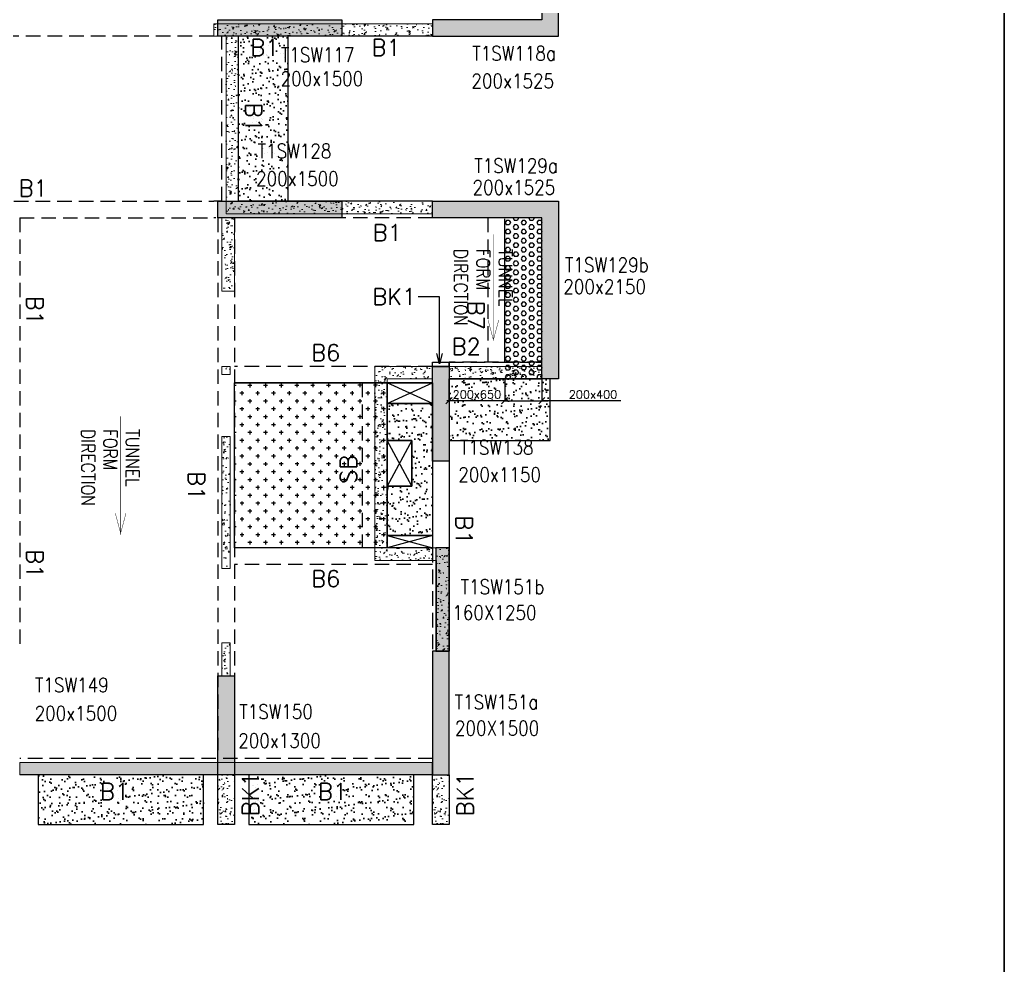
# Model space of a CAD drawing. Header units: millimetres. Extents: x 1078357 to 2594950, y -4969473 to -4636555.
# Drawn here: x 1553574 to 1565500, y -4672264 to -4660808 of the extents above; entities that cross this region are included whole.
import ezdxf

# ---------------------------------------------------------------- set-up
doc = ezdxf.new("R2010")
doc.units = ezdxf.units.MM
doc.header["$PDMODE"] = 35
for name, pattern in [('CONTINOUS', [0]), ('HIDDEN', [0.375, 0.25, -0.125]), ('New Retail block$0$CONTINOUS', [0])]:
    doc.linetypes.add(name, pattern=pattern)
doc.layers.get('0').update_dxf_attribs({"lineweight": 0})
doc.layers.get('Defpoints').update_dxf_attribs({"lineweight": 0})
for name, color, linetype, lineweight in [('A-_ANOTDIMA_D-', 6, 'Continuous', 13), ('Boundary', 40, 'Continuous', 30), ('COL. NO.', 30, 'Continuous', 25), ('COL. SIZE', 7, 'Continuous', 25), ('DIM', 9, 'Continuous', 25), ('HATCH', 8, 'Continuous', 30), ('S-NON STR RCC WALL', 8, 'Continuous', 0)]:
    doc.layers.add(name, color=color, linetype=linetype, lineweight=lineweight)
for name, color, linetype in [('B-200x325', 201, 'HIDDEN'), ('B-200x375', 41, 'HIDDEN'), ('B-200x400', 44, 'HIDDEN'), ('B-200x650', 241, 'HIDDEN'), ('B-300xSLAB THK.', 151, 'Continuous'), ('BK1-200x650', 241, 'HIDDEN'), ('DC BEAM NO.', 7, 'Continuous'), ('DROP SLAB', 8, 'Continuous'), ('S-COLUMN_SHEAR WALL', 1, 'Continuous'), ('S-PROJECTION', 54, 'New Retail block$0$CONTINOUS'), ('SLAB FOLD', 8, 'Continuous'), ('TEXT', 7, 'Continuous')]:
    doc.layers.add(name, color=color, linetype=linetype)
doc.styles.add('Roman', font='romans')
doc.styles.add('ROMANS', font='romans.shx', dxfattribs={"width": 0.85})
doc.dimstyles.new('HARESH', dxfattribs={"dimtxt": 150, "dimasz": 75, "dimexe": 0, "dimexo": 0, "dimgap": 25, "dimtad": 1, "dimdec": 0, "dimdsep": 46, "dimtxsty": 'Roman', "dimblk": 'OBLIQUE', "dimcen": 225, "dimdle": 25, "dimclrd": 2, "dimclre": 2, "dimclrt": 7, "dimadec": 8, "dimazin": 1, "dimtfac": 1, "dimtdec": 0, "dimtmove": 0, "dimatfit": 0, "dimfxl": 1, "dimlwd": -1, "dimlwe": -1, "dimarcsym": 0})

# ---------------------------------------------------------------- blocks, each defined once
blk = doc.blocks.new('_Oblique')
at = {"color": 0, "linetype": 'ByBlock', "lineweight": -2}
blk.add_line((-0.5, -0.5), (0.5, 0.5), dxfattribs=at)
blk = doc.blocks.new('*D1356')
at = {"layer": 'Defpoints', "color": 0, "ltscale": 700, "transparency": 16777216}
for p in [(1559449, -4665158, 0), (1559899, -4665158, 0), (1559899, -4665424)]:
    blk.add_point(p, dxfattribs=at)
at = {"layer": 'DIM', "color": 2, "ltscale": 700, "transparency": 16777216}
for p, q in [((1559449, -4665158), (1559449, -4665424)), ((1559899, -4665158), (1559899, -4665424)), ((1559449, -4665424), (1559374, -4665424)), ((1559449, -4665424), (1559899, -4665424)), ((1559449, -4665424), (1559899, -4665424)), ((1559899, -4665424), (1559974, -4665424)), ((1560855, -4665424), (1559899, -4665424))]:
    blk.add_line(p, q, dxfattribs=at)
at = {"layer": 'DIM', "color": 2, "ltscale": 700, "transparency": 16777216, "xscale": 75, "yscale": 75, "zscale": 75}
blk.add_blockref('_Oblique', (1559449, -4665424), dxfattribs=at)
at = {"layer": 'DIM', "color": 2, "ltscale": 700, "transparency": 16777216, "xscale": 75, "yscale": 75, "zscale": 75, "rotation": 180}
blk.add_blockref('_Oblique', (1559899, -4665424), dxfattribs=at)
at = {"layer": 'DIM', "color": 7, "ltscale": 700, "transparency": 16777216, "insert": (1560519, -4665349), "char_height": 150, "attachment_point": 5, "style": 'Roman'}
blk.add_mtext('{\\H0.666667x;200x400}', dxfattribs=at)
blk = doc.blocks.new('*D1357')
at = {"layer": 'Defpoints', "color": 0, "ltscale": 700, "transparency": 16777216}
for p in [(1558774, -4665158, 0), (1559449, -4665158), (1558774, -4665424)]:
    blk.add_point(p, dxfattribs=at)
at = {"layer": 'DIM', "color": 2, "ltscale": 700, "transparency": 16777216}
for p, q in [((1558774, -4665158), (1558774, -4665424)), ((1559449, -4665158), (1559449, -4665424)), ((1559474, -4665424), (1558749, -4665424))]:
    blk.add_line(p, q, dxfattribs=at)
at = {"layer": 'DIM', "color": 2, "ltscale": 700, "transparency": 16777216, "xscale": 75, "yscale": 75, "zscale": 75, "rotation": 180}
blk.add_blockref('_Oblique', (1558774, -4665424), dxfattribs=at)
at = {"layer": 'DIM', "color": 2, "ltscale": 700, "transparency": 16777216, "xscale": 75, "yscale": 75, "zscale": 75}
blk.add_blockref('_Oblique', (1559449, -4665424), dxfattribs=at)
at = {"layer": 'DIM', "color": 7, "ltscale": 700, "transparency": 16777216, "insert": (1559112, -4665349), "char_height": 150, "attachment_point": 5, "style": 'Roman'}
blk.add_mtext('{\\H0.666667x;200x650}', dxfattribs=at)
blk = doc.blocks.new('G$CD63B60BD')
at = {"layer": 'COL. NO.', "linetype": 'Continuous', "style": 'ROMANS', "width": 0.85}
for s, p in [('T1SW118a', (89556, 8656, -320)), ('T1SW117', (87238, 8637, -320)), ('T1SW128', (86958, 7473, -320)), ('T1SW129a', (89580, 7294, -320)), ('T1SW129b', (90680, 6092, -320)), ('T1SW138', (89406, 3882, -320)), ('T1SW151b', (89416, 2192, 0)), ('T1SW149', (84261, 1002, -320)), ('T1SW151a', (89344, 796, 0)), ('T1SW150', (86734, 680, -320))]:
    blk.add_text(s, height=175, dxfattribs=at).set_placement(p)
at = {"layer": 'COL. SIZE', "linetype": 'Continuous', "style": 'ROMANS', "width": 0.85}
for s, p in [('200x1500', (87235, 8349, -320)), ('200x1525', (89546, 8321, -320)), ('200x1500', (86938, 7137, -320)), ('200x1525', (89560, 7030, -320)), ('200x2150', (90660, 5828, -320)), ('200x1150', (89388, 3550, -320)), ('160X1250', (89315, 1879, 0)), ('200x1500', (84256, 658, -320)), ('200X1500', (89347, 479, 0)), ('200x1300', (86722, 327, -320))]:
    blk.add_text(s, height=175, dxfattribs=at).set_placement(p)

msp = doc.modelspace()

# ---------------------------------------------------------------- hatches: boundary and pattern name
at = {"layer": 'DROP SLAB'}
h = msp.add_hatch(dxfattribs=at)
h.set_pattern_fill('CROSS', color=8, scale=15, angle=0.03079)
h.set_pattern_definition([(180.03079016, (-2892142.08, 14067667.74), (-95.1987999, -95.3011726), [47.625, -142.875]), (270.03079016, (-2892165.9, 14067691.54), (95.3011726, -95.1987999), [47.625, -142.875])])
h.paths.add_polyline_path([(1558024.4, -4667207.7), (1556174.3, -4667207.6), (1556174.3, -4665207.8), (1558024.4, -4665207.9)])
at = {"layer": 'HATCH'}
h = msp.add_hatch(dxfattribs=at)
h.set_pattern_fill('AR-SAND', color=8, scale=3, angle=179.97015)
h.set_pattern_definition([(37.4701541, (-2530408.65, 14020281.57), (-4.72361136, 146.8264517), [0, -115.824, 0, -129.54, 0, -123.825]), (7.4701541, (-2530408.65, 14020281.57), (134.9689868, 214.9772528), [0, -62.484, 0, -104.394, 0, -40.005]), (327.4701541, (-2530502.38, 14020281.62), (237.2979035, 0.3075449), [0, -38.1, 0, -137.16, 0, -179.07]), (317.4701541, (-2530502.38, 14020281.62), (229.1017424, 66.759465), [0, -19.05, 0, -89.916, 0, -102.87])])
h.paths.add_polyline_path([(1556824.6, -4661007.9), (1556224.6, -4661007.9), (1556224.6, -4663007.9), (1556824.6, -4663007.9)])
h = msp.add_hatch(dxfattribs=at)
h.set_pattern_fill('AR-SAND', color=8, scale=3, angle=179.97015)
h.set_pattern_definition([(37.4701541, (-2533583.58, 14017531.56), (-4.72361136, 146.8264517), [0, -115.824, 0, -129.54, 0, -123.825]), (7.4701541, (-2533583.58, 14017531.56), (134.9689868, 214.9772528), [0, -62.484, 0, -104.394, 0, -40.005]), (327.4701541, (-2533677.3, 14017531.61), (237.2979035, 0.3075449), [0, -38.1, 0, -137.16, 0, -179.07]), (317.4701541, (-2533677.3, 14017531.61), (229.1017424, 66.759465), [0, -19.05, 0, -89.916, 0, -102.87])])
h.paths.add_polyline_path([(1559999.4, -4665157.8), (1558774.7, -4665157.8), (1558774.7, -4665907.8), (1559999.4, -4665907.8)])
h = msp.add_hatch(dxfattribs=at)
h.set_pattern_fill('AR-SAND', color=8, scale=3, angle=359.97015)
h.set_pattern_definition([(37.47015413, (-3463808.76, 18701550.77), (-4.72361136, 146.8264517), [0, -115.824, 0, -129.54, 0, -123.825]), (7.4701541, (-3463808.76, 18701550.77), (134.9689868, 214.9772528), [0, -62.484, 0, -104.394, 0, -40.005]), (327.4701541, (-3463902.48, 18701550.82), (237.2979035, 0.3075449), [0, -38.1, 0, -137.16, 0, -179.07]), (317.4701541, (-3463902.48, 18701550.82), (229.1017424, 66.759465), [0, -19.05, 0, -89.916, 0, -102.87])])
h.paths.add_polyline_path([(1558574.4, -4667057.9), (1558024.4, -4667057.9), (1558024.4, -4666457.8), (1558324.4, -4666457.8), (1558324.4, -4665907.9), (1558024.4, -4665907.9), (1558024.4, -4665457.9), (1558574.4, -4665457.9)])
h = msp.add_hatch(dxfattribs=at)
h.set_pattern_fill('AR-SAND', color=8, scale=3, angle=179.97015)
h.set_pattern_definition([(37.47015413, (-3629483.38, 18701550.75), (-4.72361136, 146.8264517), [0, -115.824, 0, -129.54, 0, -123.825]), (7.4701541, (-3629483.38, 18701550.75), (134.9689868, 214.9772528), [0, -62.484, 0, -104.394, 0, -40.005]), (327.4701541, (-3629577.11, 18701550.8), (237.2979035, 0.3075449), [0, -38.1, 0, -137.16, 0, -179.07]), (317.4701541, (-3629577.1, 18701550.8), (229.1017424, 66.759465), [0, -19.05, 0, -89.916, 0, -102.87])])
h.paths.add_polyline_path([(1555799.6, -4669957.9), (1553799.6, -4669957.9), (1553799.6, -4670557.9), (1555799.6, -4670557.9)])
h = msp.add_hatch(dxfattribs=at)
h.set_pattern_fill('AR-SAND', color=8, scale=3, angle=179.97015)
h.set_pattern_definition([(37.47015413, (-3632033.38, 18701550.75), (-4.72361136, 146.8264517), [0, -115.824, 0, -129.54, 0, -123.825]), (7.4701541, (-3632033.38, 18701550.75), (134.9689868, 214.9772528), [0, -62.484, 0, -104.394, 0, -40.005]), (327.4701541, (-3632127.11, 18701550.8), (237.2979035, 0.3075449), [0, -38.1, 0, -137.16, 0, -179.07]), (317.4701541, (-3632127.1, 18701550.8), (229.1017424, 66.759465), [0, -19.05, 0, -89.916, 0, -102.87])])
h.paths.add_polyline_path([(1558349.6, -4669957.9), (1556349.6, -4669957.9), (1556349.6, -4670557.9), (1558349.6, -4670557.9)])
at = {"layer": 'S-COLUMN_SHEAR WALL', "lineweight": 25, "extrusion": (-1.00316e-06, 2.11765e-11, 1)}
h = msp.add_hatch(color=1, dxfattribs=at)
h.dxf.hatch_style = 1
h.paths.add_polyline_path([(1559899.4, -4660807.9), (1558574.4, -4660807.9), (1558574.4, -4661007.9), (1560099.4, -4661007.9), (1560099.4, -4658857.9), (1559899.4, -4658857.9)])
at = {"layer": 'S-COLUMN_SHEAR WALL', "lineweight": 25}
h = msp.add_hatch(color=1, dxfattribs=at)
h.dxf.hatch_style = 1
h.paths.add_polyline_path([(1555974.4, -4660807.9), (1557474.4, -4660807.9), (1557474.4, -4661007.9), (1555974.4, -4661007.9)])
h = msp.add_hatch(color=1, dxfattribs=at)
h.dxf.hatch_style = 1
h.paths.add_polyline_path([(1555974.4, -4663007.9), (1557474.4, -4663007.9), (1557474.4, -4663207.9), (1555974.4, -4663207.9)])
h = msp.add_hatch(color=1, dxfattribs=at)
h.dxf.hatch_style = 1
h.paths.add_polyline_path([(1559899.4, -4663207.9), (1558574.4, -4663207.9), (1558574.4, -4663007.9), (1560099.4, -4663007.9), (1560099.4, -4665157.9), (1559899.4, -4665157.9)])
h = msp.add_hatch(color=1, dxfattribs=at)
h.dxf.hatch_style = 1
h.paths.add_polyline_path([(1558574.4, -4665007.9), (1558774.4, -4665007.9), (1558774.4, -4666157.9), (1558574.4, -4666157.9)])
at = {"layer": 'S-COLUMN_SHEAR WALL', "lineweight": 25, "extrusion": (-1.00316e-06, -2.11765e-11, 1)}
h = msp.add_hatch(color=1, dxfattribs=at)
h.dxf.hatch_style = 1
h.paths.add_polyline_path([(1558614.4, -4668457.9), (1558774.4, -4668457.9), (1558774.4, -4667207.7), (1558614.4, -4667207.7)])
at = {"layer": 'S-COLUMN_SHEAR WALL', "lineweight": 25}
h = msp.add_hatch(color=1, dxfattribs=at)
h.dxf.hatch_style = 1
h.paths.add_polyline_path([(1558574.4, -4669957.9), (1558774.4, -4669957.9), (1558774.4, -4668457.9), (1558574.4, -4668457.9)])
h = msp.add_hatch(color=1, dxfattribs=at)
h.dxf.hatch_style = 1
h.paths.add_polyline_path([(1556174.4, -4668757.9), (1556174.4, -4669957.9), (1555974.4, -4669957.9), (1555974.4, -4668757.9)])
at = {"layer": 'S-NON STR RCC WALL'}
h = msp.add_hatch(dxfattribs=at)
h.set_pattern_fill('AR-CONC', color=256)
h.set_pattern_definition([(50, (-3772671.4, 18705605.1), (182.184669, -15.9390855), [19.05, -209.55]), (355, (-3772671.4, 18705605.1), (-35.2434214, 191.0568452), [15.24, -167.6405842]), (100.4514447, (-3772656.21, 18705603.78), (146.9412471, 175.1177519), [16.1900088, -178.0902446]), (46.1842, (-3772671.4, 18705655.9), (271.0790409, -42.042328), [28.575, -314.325]), (96.6355576, (-3772648.8, 18705652.4), (237.404134, 247.4261246), [24.285023, -267.135608]), (351.1841512, (-3772671.4, 18705655.9), (237.404134, 247.4261246), [22.859967, -251.459732]), (21, (-3772646, 18705643.2), (151.6143913, -102.2651982), [19.05, -209.55]), (326, (-3772646, 18705643.2), (61.8020283, 184.1879661), [15.24, -167.64]), (71.451445, (-3772633.36, 18705634.68), (213.4164193, 81.9227689), [16.1900088, -178.0899376]), (37.5, (-3772671.396, 18705605.106), (3.08860325, 84.55503887), [0, -165.608, 0, -170.18, 0, -168.275]), (7.5, (-3772671.4, 18705605.11), (66.8196625, 100.18057482), [0, -97.028, 0, -161.798, 0, -64.135]), (327.5, (-3772728.04, 18705605.106), (135.59059517, -5.728744), [0, -63.5, 0, -198.12, 0, -262.89]), (317.5, (-3772753.44, 18705605.1), (148.1291814, 25.42649103), [0, -82.55, 0, -131.572, 0, -186.69])])
h.paths.add_polyline_path([(1558574.6, -4661007.9), (1558574.6, -4660857.9), (1555924.6, -4660857.9), (1555924.6, -4661007.9), (1556074.6, -4661007.9), (1556074.6, -4663157.9), (1558574.6, -4663157.9), (1558574.6, -4663007.9), (1556224.6, -4663007.9), (1556224.6, -4661007.9)])
h = msp.add_hatch(dxfattribs=at)
h.set_pattern_fill('AR-CONC', color=256, angle=180)
h.set_pattern_definition([(50, (-5895510.57, 28070353.47), (182.184669, -15.93908554), [19.05, -209.55]), (355, (-5895510.57, 28070353.47), (-35.2434214, 191.0568452), [15.24, -167.6405842]), (100.4514447, (-5895495.4, 28070352.14), (146.9412471, 175.1177519), [16.1900088, -178.0902446]), (46.1842, (-5895510.57, 28070404.27), (271.0790409, -42.042328), [28.575, -314.325]), (96.6355576, (-5895487.98, 28070400.77), (237.404134, 247.4261246), [24.2850231, -267.1356082]), (351.1841512, (-5895510.57, 28070404.27), (237.404134, 247.4261246), [22.859967, -251.459732]), (21, (-5895485.17, 28070391.57), (151.6143913, -102.2651982), [19.05, -209.55]), (326, (-5895485.17, 28070391.57), (61.8020283, 184.1879661), [15.24, -167.64]), (71.451445, (-5895472.54, 28070383.05), (213.4164193, 81.9227689), [16.1900088, -178.0899376]), (37.5, (-5895510.573, 28070353.47), (3.08860325, 84.55503887), [0, -165.608, 0, -170.18, 0, -168.275]), (7.5, (-5895510.57, 28070353.47), (66.8196625, 100.18057482), [0, -97.028, 0, -161.798, 0, -64.135]), (327.5, (-5895567.215, 28070353.47), (135.59059517, -5.72874399), [0, -63.5, 0, -198.12, 0, -262.89]), (317.5, (-5895592.62, 28070353.47), (148.1291814, 25.42649103), [0, -82.55, 0, -131.572, 0, -186.69])])
h.paths.add_polyline_path([(1556024.6, -4663207.9), (1556174.6, -4663207.9), (1556174.6, -4664097.8), (1556024.6, -4664097.8)])
h = msp.add_hatch(dxfattribs=at)
h.set_pattern_fill('AR-CONC', color=256, angle=180)
h.set_pattern_definition([(50, (2653299.13, -9300039.54), (182.184669, -15.9390855), [19.05, -209.55]), (355, (2653299.13, -9300039.54), (-35.2434214, 191.056845), [15.24, -167.640584]), (100.4514447, (2653314.3, -9300040.87), (146.941247, 175.117752), [16.190009, -178.0902446]), (46.1842, (2653299.13, -9299988.74), (271.079041, -42.042328), [28.575, -314.325]), (96.6355576, (2653321.72, -9299992.24), (237.404134, 247.426125), [24.285023, -267.135608]), (351.184151, (2653299.13, -9299988.74), (237.404134, 247.426125), [22.859967, -251.459732]), (21, (2653324.53, -9300001.44), (151.6143913, -102.265198), [19.05, -209.55]), (326, (2653324.53, -9300001.44), (61.802028, 184.187966), [15.24, -167.64]), (71.451445, (2653337.16, -9300009.96), (213.416419, 81.922769), [16.190009, -178.0899376]), (37.5, (2653299.126, -9300039.54), (3.08860325, 84.5550389), [0, -165.608, 0, -170.18, 0, -168.275]), (7.5, (2653299.13, -9300039.54), (66.8196625, 100.1805748), [0, -97.028, 0, -161.798, 0, -64.135]), (327.5, (2653242.484, -9300039.54), (135.5905952, -5.728744), [0, -63.5, 0, -198.12, 0, -262.89]), (317.5, (2653217.08, -9300039.54), (148.1291814, 25.426491), [0, -82.55, 0, -131.572, 0, -186.69])])
h.paths.add_polyline_path([(1556024.6, -4665007.7), (1556124.6, -4665007.7), (1556124.6, -4665107.7), (1556024.6, -4665107.7)])
h = msp.add_hatch(dxfattribs=at)
h.set_pattern_fill('AR-CONC', color=256)
h.set_pattern_definition([(50, (-4869896.11, 23389624.3), (182.184669, -15.9390855), [19.05, -209.55]), (355, (-4869896.11, 23389624.3), (-35.2434214, 191.0568452), [15.24, -167.6405842]), (100.4514447, (-4869880.93, 23389622.96), (146.9412471, 175.1177519), [16.1900088, -178.0902446]), (46.1842, (-4869896.11, 23389675.1), (271.0790409, -42.042328), [28.575, -314.325]), (96.6355576, (-4869873.52, 23389671.6), (237.404134, 247.4261246), [24.2850231, -267.1356082]), (351.1841512, (-4869896.1, 23389675.1), (237.404134, 247.4261246), [22.859967, -251.459732]), (21, (-4869870.71, 23389662.4), (151.6143913, -102.2651982), [19.05, -209.55]), (326, (-4869870.71, 23389662.4), (61.8020283, 184.1879661), [15.24, -167.64]), (71.451445, (-4869858.08, 23389653.87), (213.4164193, 81.9227689), [16.1900088, -178.0899376]), (37.5, (-4869896.11, 23389624.29), (3.08860325, 84.55503887), [0, -165.608, 0, -170.18, 0, -168.275]), (7.5, (-4869896.11, 23389624.29), (66.8196625, 100.18057482), [0, -97.028, 0, -161.798, 0, -64.135]), (327.5, (-4869952.754, 23389624.29), (135.59059517, -5.728744), [0, -63.5, 0, -198.12, 0, -262.89]), (317.5, (-4869978.15, 23389624.29), (148.1291814, 25.42649103), [0, -82.55, 0, -131.572, 0, -186.69])])
h.paths.add_polyline_path([(1557874.6, -4667357.9), (1557874.6, -4665007.9), (1558574.6, -4665007.9), (1558574.6, -4665157.9), (1558024.6, -4665157.9), (1558024.6, -4667207.9), (1558774.6, -4667207.9), (1558774.6, -4668457.8), (1558624.6, -4668457.8), (1558624.6, -4667357.9)])
h = msp.add_hatch(dxfattribs=at)
h.set_pattern_fill('AR-CONC', color=256)
h.set_pattern_definition([(50, (-3772671.4, 18705605.1), (182.184669, -15.9390855), [19.05, -209.55]), (355, (-3772671.4, 18705605.1), (-35.2434214, 191.0568452), [15.24, -167.6405842]), (100.4514447, (-3772656.21, 18705603.78), (146.9412471, 175.1177519), [16.1900088, -178.0902446]), (46.1842, (-3772671.4, 18705655.9), (271.0790409, -42.042328), [28.575, -314.325]), (96.6355576, (-3772648.8, 18705652.4), (237.404134, 247.4261246), [24.285023, -267.135608]), (351.1841512, (-3772671.4, 18705655.9), (237.404134, 247.4261246), [22.859967, -251.459732]), (21, (-3772646, 18705643.2), (151.6143913, -102.2651982), [19.05, -209.55]), (326, (-3772646, 18705643.2), (61.8020283, 184.1879661), [15.24, -167.64]), (71.451445, (-3772633.36, 18705634.68), (213.4164193, 81.9227689), [16.1900088, -178.0899376]), (37.5, (-3772671.396, 18705605.106), (3.08860325, 84.55503887), [0, -165.608, 0, -170.18, 0, -168.275]), (7.5, (-3772671.4, 18705605.11), (66.8196625, 100.18057482), [0, -97.028, 0, -161.798, 0, -64.135]), (327.5, (-3772728.04, 18705605.106), (135.59059517, -5.728744), [0, -63.5, 0, -198.12, 0, -262.89]), (317.5, (-3772753.44, 18705605.1), (148.1291814, 25.42649103), [0, -82.55, 0, -131.572, 0, -186.69])])
h.paths.add_polyline_path([(1559799.6, -4665157.9), (1558774.6, -4665157.9), (1558774.6, -4665007.9), (1559799.6, -4665007.9)])
h.paths.add_polyline_path([(1559899.6, -4665157.9), (1559799.6, -4665157.9), (1559799.6, -4665007.9), (1559899.6, -4665007.9)])
h = msp.add_hatch(dxfattribs=at)
h.set_pattern_fill('AR-CONC', color=256, angle=180)
h.set_pattern_definition([(50, (2653312.34, -9298674.87), (182.184669, -15.9390855), [19.05, -209.55]), (355, (2653312.34, -9298674.87), (-35.2434214, 191.056845), [15.24, -167.640584]), (100.4514447, (2653327.52, -9298676.2), (146.941247, 175.117752), [16.190009, -178.0902446]), (46.1842, (2653312.34, -9298624.07), (271.079041, -42.042328), [28.575, -314.325]), (96.6355576, (2653334.93, -9298627.58), (237.404134, 247.426125), [24.285023, -267.135608]), (351.184151, (2653312.34, -9298624.07), (237.404134, 247.426125), [22.859967, -251.459732]), (21, (2653337.74, -9298636.77), (151.6143913, -102.265198), [19.05, -209.55]), (326, (2653337.74, -9298636.77), (61.802028, 184.187966), [15.24, -167.64]), (71.451445, (2653350.37, -9298645.3), (213.416419, 81.922769), [16.190009, -178.0899376]), (37.5, (2653312.34, -9298674.875), (3.08860325, 84.5550389), [0, -165.608, 0, -170.18, 0, -168.275]), (7.5, (2653312.34, -9298674.875), (66.8196625, 100.1805748), [0, -97.028, 0, -161.798, 0, -64.135]), (327.5, (2653255.7, -9298674.875), (135.5905952, -5.728744), [0, -63.5, 0, -198.12, 0, -262.89]), (317.5, (2653230.3, -9298674.87), (148.1291814, 25.426491), [0, -82.55, 0, -131.572, 0, -186.69])])
h.paths.add_polyline_path([(1556024.6, -4667457.7), (1556124.6, -4667457.7), (1556124.6, -4665857.7), (1556024.6, -4665857.7)])
h = msp.add_hatch(dxfattribs=at)
h.set_pattern_fill('AR-CONC', color=256, angle=180)
h.set_pattern_definition([(50, (1556087.62, -4614655.69), (182.18467, -15.9391), [19.05, -209.55]), (355, (1556087.62, -4614655.69), (-35.2434, 191.05685), [15.24, -167.6406]), (100.45144, (1556102.8, -4614657.02), (146.94125, 175.11775), [16.19, -178.09024]), (46.1842, (1556087.62, -4614604.89), (271.079, -42.0423), [28.575, -314.325]), (96.63556, (1556110.21, -4614608.4), (237.4041, 247.4261), [24.285, -267.1356]), (351.18415, (1556087.62, -4614604.9), (237.4041, 247.4261), [22.86, -251.4597]), (21, (1556113.02, -4614617.59), (151.6144, -102.2652), [19.05, -209.55]), (326, (1556113.02, -4614617.59), (61.802, 184.18797), [15.24, -167.64]), (71.45144, (1556125.66, -4614626.11), (213.4164, 81.92277), [16.19, -178.08994]), (37.5, (1556087.624, -4614655.69), (3.0886, 84.55504), [0, -165.608, 0, -170.18, 0, -168.275]), (7.5, (1556087.62, -4614655.69), (66.81966, 100.18057), [0, -97.028, 0, -161.798, 0, -64.135]), (327.5, (1556030.98, -4614655.69), (135.590595, -5.72874), [0, -63.5, 0, -198.12, 0, -262.89]), (317.5, (1556005.58, -4614655.69), (148.12918, 25.4265), [0, -82.55, 0, -131.572, 0, -186.69])])
h.paths.add_polyline_path([(1556024.6, -4668758.1), (1556124.6, -4668758.1), (1556124.6, -4668357.7), (1556024.6, -4668357.7)])
h = msp.add_hatch(dxfattribs=at)
h.set_pattern_fill('AR-CONC', color=256)
h.set_pattern_definition([(50, (-4869896.11, 23389624.3), (182.184669, -15.9390855), [19.05, -209.55]), (355, (-4869896.11, 23389624.3), (-35.2434214, 191.0568452), [15.24, -167.6405842]), (100.4514447, (-4869880.93, 23389622.96), (146.9412471, 175.1177519), [16.1900088, -178.0902446]), (46.1842, (-4869896.11, 23389675.1), (271.0790409, -42.042328), [28.575, -314.325]), (96.6355576, (-4869873.52, 23389671.6), (237.404134, 247.4261246), [24.2850231, -267.1356082]), (351.1841512, (-4869896.1, 23389675.1), (237.404134, 247.4261246), [22.859967, -251.459732]), (21, (-4869870.71, 23389662.4), (151.6143913, -102.2651982), [19.05, -209.55]), (326, (-4869870.71, 23389662.4), (61.8020283, 184.1879661), [15.24, -167.64]), (71.451445, (-4869858.08, 23389653.87), (213.4164193, 81.9227689), [16.1900088, -178.0899376]), (37.5, (-4869896.11, 23389624.29), (3.08860325, 84.55503887), [0, -165.608, 0, -170.18, 0, -168.275]), (7.5, (-4869896.11, 23389624.29), (66.8196625, 100.18057482), [0, -97.028, 0, -161.798, 0, -64.135]), (327.5, (-4869952.754, 23389624.29), (135.59059517, -5.728744), [0, -63.5, 0, -198.12, 0, -262.89]), (317.5, (-4869978.15, 23389624.29), (148.1291814, 25.42649103), [0, -82.55, 0, -131.572, 0, -186.69])])
h.paths.add_polyline_path([(1556449.6, -4669957.8), (1555699.6, -4669957.8), (1555699.6, -4669807.9), (1556449.6, -4669807.9)])
h.paths.add_polyline_path([(1558571.7, -4669957.9), (1558249.6, -4669957.9), (1558249.6, -4669807.9), (1558571.7, -4669807.9)])
h.paths.add_polyline_path([(1553899.6, -4669957.9), (1553574.6, -4669957.9), (1553574.6, -4669807.9), (1553899.6, -4669807.9)])
h.paths.add_polyline_path([(1558249.6, -4669957.9), (1556449.6, -4669957.9), (1556449.6, -4669807.9), (1558249.6, -4669807.9)])
h.paths.add_polyline_path([(1555699.6, -4669957.9), (1553899.6, -4669957.9), (1553899.6, -4669807.9), (1555699.6, -4669807.9)])
h = msp.add_hatch(dxfattribs=at)
h.set_pattern_fill('AR-CONC', color=256, angle=180)
h.set_pattern_definition([(50, (-8074197.85, 37569149.42), (182.184669, -15.93908554), [19.05, -209.55]), (355, (-8074197.85, 37569149.42), (-35.2434214, 191.0568452), [15.24, -167.6405842]), (100.4514447, (-8074182.67, 37569148.1), (146.9412471, 175.1177519), [16.1900088, -178.0902446]), (46.1842, (-8074197.85, 37569200.22), (271.0790409, -42.0423279), [28.575, -314.325]), (96.6355576, (-8074175.26, 37569196.72), (237.404134, 247.4261246), [24.2850231, -267.1356082]), (351.1841512, (-8074197.85, 37569200.22), (237.404134, 247.4261246), [22.859967, -251.459732]), (21, (-8074172.45, 37569187.52), (151.61439127, -102.2651982), [19.05, -209.55]), (326, (-8074172.45, 37569187.52), (61.80202835, 184.1879661), [15.24, -167.64]), (71.451445, (-8074159.82, 37569179), (213.4164193, 81.9227689), [16.1900088, -178.0899376]), (37.5, (-8074197.85, 37569149.425), (3.08860325, 84.55503887), [0, -165.608, 0, -170.18, 0, -168.275]), (7.5, (-8074197.85, 37569149.425), (66.81966251, 100.18057482), [0, -97.028, 0, -161.798, 0, -64.135]), (327.5, (-8074254.495, 37569149.425), (135.59059517, -5.72874399), [0, -63.5, 0, -198.12, 0, -262.89]), (317.5, (-8074279.9, 37569149.42), (148.1291814, 25.42649103), [0, -82.55, 0, -131.572, 0, -186.69])])
h.paths.add_polyline_path([(1556174.4, -4669957.9), (1555974.4, -4669957.9), (1555974.4, -4670557.9), (1556174.4, -4670557.9), (1556174.4, -4670557.9), (1556174.4, -4669958)], is_closed=False)
h = msp.add_hatch(dxfattribs=at)
h.set_pattern_fill('AR-CONC', color=256, angle=180)
h.set_pattern_definition([(50, (-8071597.87, 37569149.42), (182.184669, -15.93908554), [19.05, -209.55]), (355, (-8071597.87, 37569149.42), (-35.2434214, 191.0568452), [15.24, -167.6405842]), (100.4514447, (-8071582.7, 37569148.1), (146.9412471, 175.1177519), [16.1900088, -178.0902446]), (46.1842, (-8071597.87, 37569200.22), (271.0790409, -42.0423279), [28.575, -314.325]), (96.6355576, (-8071575.28, 37569196.72), (237.404134, 247.4261246), [24.2850231, -267.1356082]), (351.1841512, (-8071597.87, 37569200.22), (237.404134, 247.4261246), [22.859967, -251.459732]), (21, (-8071572.47, 37569187.52), (151.61439127, -102.2651982), [19.05, -209.55]), (326, (-8071572.47, 37569187.52), (61.80202835, 184.1879661), [15.24, -167.64]), (71.451445, (-8071559.84, 37569179), (213.4164193, 81.9227689), [16.1900088, -178.0899376]), (37.5, (-8071597.874, 37569149.425), (3.08860325, 84.55503887), [0, -165.608, 0, -170.18, 0, -168.275]), (7.5, (-8071597.87, 37569149.425), (66.81966251, 100.18057482), [0, -97.028, 0, -161.798, 0, -64.135]), (327.5, (-8071654.516, 37569149.425), (135.59059517, -5.72874399), [0, -63.5, 0, -198.12, 0, -262.89]), (317.5, (-8071679.92, 37569149.42), (148.1291814, 25.42649103), [0, -82.55, 0, -131.572, 0, -186.69])])
h.paths.add_polyline_path([(1558774.4, -4669957.9), (1558574.4, -4669957.9), (1558574.4, -4670557.9), (1558774.4, -4670557.9), (1558774.4, -4670557.9), (1558774.4, -4669958)], is_closed=False)
at = {"layer": 'SLAB FOLD', "ltscale": 1000}
h = msp.add_hatch(dxfattribs=at)
h.set_pattern_fill('HEX', color=8, scale=10, angle=180)
h.set_pattern_definition([(180, (374974.816, 211966.337), (-7e-15, -54.99261315), [31.75, -63.5]), (300, (374974.816, 211966.337), (47.625, 27.4963066), [31.75, -63.5]), (240, (374943.066, 211966.337), (47.625, -27.4963066), [31.75, -63.5])])
h.paths.add_polyline_path([(1559899.5, -4665157.9), (1559449.5, -4665157.9), (1559449.5, -4663208), (1559899.5, -4663208)])

# ---------------------------------------------------------------- linework, layer by layer
at = {"color": 2, "ltscale": 1000, "const_width": 5, "elevation": -0.1}
for points in [[(1559246.8, -4664444.3), (1559312, -4664687.3), (1559312, -4663407.6), (1559312, -4664687.3), (1559377.1, -4664444.3)], [(1554732.1, -4666786), (1554797.2, -4667029), (1554797.2, -4665612), (1554797.2, -4667029), (1554862.3, -4666786)]]:
    msp.add_lwpolyline(points, dxfattribs=at)
at = {"layer": 'B-200x325', "ltscale": 700}
for p, q in [((1558574.2, -4665007.8, 0), (1556174.4, -4665007.8, 0)), ((1558574.4, -4667407.6, 0), (1556174.4, -4667407.6, 0))]:
    msp.add_line(p, q, dxfattribs=at)
at = {"layer": 'B-200x325', "linetype": 'Continuous', "ltscale": 700}
for p, q in [((1558574.2, -4665207.8, 0), (1556174.4, -4665207.8, 0)), ((1558574.4, -4667207.6, 0), (1556174.4, -4667207.6, 0))]:
    msp.add_line(p, q, dxfattribs=at)
at = {"layer": 'B-200x375', "ltscale": 700}
msp.add_line((1559249.2, -4664957.9, 0), (1559249.2, -4663207.9), dxfattribs=at)
at = {"layer": 'B-200x375', "linetype": 'Continuous', "ltscale": 700}
msp.add_line((1559449.2, -4664957.9, 0), (1559449.2, -4663218.5, 0), dxfattribs=at)
at = {"layer": 'B-200x400', "linetype": 'HIDDEN', "ltscale": 500}
msp.add_line((1559449.2, -4664957.9, 0), (1559899.2, -4664957.9, 0), dxfattribs=at)
at = {"layer": 'B-200x400', "linetype": 'ByBlock', "ltscale": 500}
msp.add_line((1559449.2, -4665157.9, 0), (1559899.2, -4665157.9, 0), dxfattribs=at)
at = {"layer": 'B-200x650', "linetype": 'HIDDEN', "ltscale": 700}
for p, q in [((1555924.6, -4661007.8, 0), (1547699.4, -4661007.8, 0)), ((1556024.6, -4663007.9, 0), (1556024.6, -4661007.9, 0)), ((1551929.6, -4663007.9, 0), (1555924.6, -4663007.9, 0)), ((1556024.6, -4663007.9, 0), (1555924.6, -4663007.9, 0)), ((1553574.6, -4663207.9, 0), (1553574.6, -4668457.8, 0)), ((1553574.6, -4663207.9, 0), (1555924.6, -4663207.9, 0)), ((1558574.6, -4663207.9, 0), (1555924.6, -4663207.9, 0)), ((1555974.6, -4663207.9, 0), (1555974.6, -4669657.8, 0)), ((1556174.6, -4663207.9, 0), (1556174.6, -4669657.8, 0)), ((1558774.4, -4664957.9, 0), (1559449.2, -4664957.9, 0)), ((1559899.6, -4664957.8, 0), (1558774.6, -4664957.8, 0)), ((1558574.6, -4666157.9, 0), (1558574.6, -4668457.8, 0)), ((1558574.6, -4669757.9, 0), (1553574.6, -4669757.9, 0))]:
    msp.add_line(p, q, dxfattribs=at)
at = {"layer": 'B-200x650', "linetype": 'CONTINOUS', "ltscale": 700}
for p, q in [((1558574.6, -4661007.8, 0), (1556224.6, -4661007.8, 0)), ((1556224.6, -4663007.9, 0), (1556224.6, -4661007.9, 0)), ((1558574.6, -4663007.9, 0), (1556224.6, -4663007.9, 0)), ((1558774.4, -4665157.9, 0), (1559449.2, -4665157.9, 0)), ((1558774.6, -4666157.9, 0), (1558774.6, -4668457.8, 0)), ((1558574.6, -4669957.9, 0), (1553574.6, -4669957.9, 0)), ((1555974.4, -4670557.9, 0), (1555974.4, -4669957.9, 0)), ((1556174.4, -4669957.9, 0), (1556174.4, -4670557.9, 0)), ((1558574.4, -4670557.9, 0), (1558574.4, -4669957.9, 0)), ((1558774.4, -4669957.9, 0), (1558774.4, -4670557.9, 0)), ((1556174.4, -4670557.9, 0), (1555974.4, -4670557.9, 0)), ((1558774.4, -4670557.9, 0), (1558574.4, -4670557.9, 0))]:
    msp.add_line(p, q, dxfattribs=at)
at = {"layer": 'B-200x650', "linetype": 'Continuous', "ltscale": 700}
for p, q in [((1558774.4, -4665007.9, 0), (1558774.4, -4664957.9, 0)), ((1560099.6, -4665157.8, 0), (1558774.6, -4665157.8, 0))]:
    msp.add_line(p, q, dxfattribs=at)
at = {"layer": 'B-300xSLAB THK.', "linetype": 'HIDDEN', "ltscale": 700}
msp.add_line((1557724.4, -4665207.9), (1557724.4, -4667207.7, 0), dxfattribs=at)
at = {"layer": 'B-300xSLAB THK.', "linetype": 'ByBlock', "ltscale": 700}
msp.add_line((1558024.4, -4665207.9), (1558024.4, -4667207.7, 0), dxfattribs=at)
at = {"layer": 'BK1-200x650', "linetype": 'Continuous', "ltscale": 700, "elevation": 0}
msp.add_lwpolyline([(1558774.6, -4665007.9), (1558574.6, -4665007.9), (1558574.6, -4664957.7), (1558774.6, -4664957.7)], close=True, dxfattribs=at)
at = {"layer": 'Boundary', "ltscale": 700, "elevation": 0}
msp.add_lwpolyline([(1460145.6, -4636994.1), (1565500.1, -4636994.1), (1565500.1, -4682180.2), (1460145.6, -4682180.2)], close=True, dxfattribs=at)
at = {"layer": 'DROP SLAB', "color": 3, "linetype": 'CONTINOUS', "ltscale": 500}
for p, q in [((1558574.4, -4665457.9), (1558024.4, -4665207.8, 0)), ((1558024.4, -4665457.9, 0), (1558574.2, -4665207.8, 0)), ((1558324.4, -4666457.9), (1558024.4, -4665907.9)), ((1558324.4, -4665907.9), (1558024.4, -4666457.8, 0)), ((1558574.4, -4667057.9, 0), (1558024.4, -4667207.6, 0)), ((1558024.4, -4667057.9, 0), (1558573.6, -4667207.6, 0))]:
    msp.add_line(p, q, dxfattribs=at)
at = {"layer": 'DROP SLAB', "color": 3, "linetype": 'CONTINOUS', "ltscale": 500, "elevation": 0}
for points in [[(1558024.4, -4667207.7), (1556174.3, -4667207.6), (1556174.3, -4665207.8), (1558024.4, -4665207.9)], [(1558574.2, -4665457.9), (1558024.4, -4665457.9), (1558024.4, -4665207.9), (1558574.2, -4665207.9)], [(1558324.4, -4666457.9), (1558024.4, -4666457.9), (1558024.4, -4665907.9), (1558324.4, -4665907.9)], [(1558574.4, -4667207.6), (1558024.4, -4667207.6), (1558024.4, -4667057.9), (1558574.4, -4667057.9)]]:
    msp.add_lwpolyline(points, close=True, dxfattribs=at)
at = {"layer": 'S-COLUMN_SHEAR WALL', "color": 1, "lineweight": 25, "extrusion": (-1.00316e-06, 2.11765e-11, 1), "elevation": -1.6}
msp.add_lwpolyline([(1559899.4, -4660807.9), (1558574.4, -4660807.9), (1558574.4, -4661007.9), (1560099.4, -4661007.9), (1560099.4, -4658857.9), (1559899.4, -4658857.9), (1559899.4, -4660807.9)], dxfattribs=at)
at = {"layer": 'S-COLUMN_SHEAR WALL', "color": 1, "lineweight": 25, "elevation": 0}
for points in [[(1555974.4, -4660807.9), (1557474.4, -4660807.9), (1557474.4, -4661007.9), (1555974.4, -4661007.9)], [(1555974.4, -4663007.9), (1557474.4, -4663007.9), (1557474.4, -4663207.9), (1555974.4, -4663207.9)], [(1558574.4, -4665007.9), (1558774.4, -4665007.9), (1558774.4, -4666157.9), (1558574.4, -4666157.9)], [(1558574.4, -4669957.9), (1558774.4, -4669957.9), (1558774.4, -4668457.9), (1558574.4, -4668457.9)], [(1555974.4, -4668758.1), (1556174.4, -4668758.1), (1556174.4, -4669957.9), (1555974.4, -4669957.9)]]:
    msp.add_lwpolyline(points, close=True, dxfattribs=at)
msp.add_lwpolyline([(1559899.4, -4663207.9), (1558574.4, -4663207.9), (1558574.4, -4663007.9), (1560099.4, -4663007.9), (1560099.4, -4665157.9), (1559899.4, -4665157.9), (1559899.4, -4663207.9)], dxfattribs=at)
at = {"layer": 'S-COLUMN_SHEAR WALL', "color": 1, "lineweight": 25, "extrusion": (-1.00316e-06, -2.11765e-11, 1), "elevation": -1.6}
msp.add_lwpolyline([(1558614.4, -4668457.9), (1558774.4, -4668457.9), (1558774.4, -4667207.7), (1558614.4, -4667207.7)], close=True, dxfattribs=at)
at = {"layer": 'S-NON STR RCC WALL', "elevation": 0}
for points in [[(1558574.6, -4661007.9), (1558574.6, -4660857.9), (1555924.6, -4660857.9), (1555924.6, -4661007.9), (1556074.6, -4661007.9), (1556074.6, -4663157.9), (1558574.6, -4663157.9), (1558574.6, -4663007.9), (1556224.6, -4663007.9), (1556224.6, -4661007.9)], [(1557874.6, -4667357.9), (1557874.6, -4665007.9), (1558574.6, -4665007.9), (1558574.6, -4665157.9), (1558024.6, -4665157.9), (1558024.6, -4667207.9), (1558774.6, -4667207.9), (1558774.6, -4668457.8), (1558624.6, -4668457.8), (1558624.6, -4667357.9)], [(1559899.6, -4665157.9), (1558774.6, -4665157.9), (1558774.6, -4665007.9), (1559899.6, -4665007.9)], [(1556024.6, -4668758.4), (1556124.6, -4668758.4), (1556124.6, -4668357.7), (1556024.6, -4668357.7)], [(1558571.7, -4669957.9), (1553574.6, -4669957.9), (1553574.6, -4669807.9), (1558571.7, -4669807.9)]]:
    msp.add_lwpolyline(points, close=True, dxfattribs=at)
at = {"layer": 'S-NON STR RCC WALL', "ltscale": 700, "elevation": 0}
for points in [[(1556024.6, -4663207.9), (1556174.6, -4663207.9), (1556174.6, -4664097.8), (1556024.6, -4664097.8)], [(1556024.6, -4665007.7), (1556124.6, -4665007.7), (1556124.6, -4665107.7), (1556024.6, -4665107.7)], [(1556024.6, -4667457.7), (1556124.6, -4667457.7), (1556124.6, -4665857.7), (1556024.6, -4665857.7)]]:
    msp.add_lwpolyline(points, close=True, dxfattribs=at)
at = {"layer": 'S-PROJECTION'}
msp.add_line((1556824.6, -4663007.9, 0), (1556824.6, -4661007.8, 0), dxfattribs=at)
at = {"layer": 'S-PROJECTION', "elevation": 0}
for points in [[(1559999.4, -4665157.8), (1558774.7, -4665157.8), (1558774.7, -4665907.8), (1559999.4, -4665907.8)], [(1555799.6, -4669957.9), (1553799.6, -4669957.9), (1553799.6, -4670557.9), (1555799.6, -4670557.9)], [(1558349.6, -4669957.9), (1556349.6, -4669957.9), (1556349.6, -4670557.9), (1558349.6, -4670557.9)]]:
    msp.add_lwpolyline(points, close=True, dxfattribs=at)
at = {"layer": 'SLAB FOLD', "color": 8, "ltscale": 1000, "elevation": 0}
msp.add_lwpolyline([(1558574.4, -4667057.9), (1558024.4, -4667057.9), (1558024.4, -4666457.8), (1558324.4, -4666457.8), (1558324.4, -4665907.9), (1558024.4, -4665907.9), (1558024.4, -4665457.9), (1558574.4, -4665457.9), (1558574.4, -4667057.9)], dxfattribs=at)

# ---------------------------------------------------------------- block references
at = {"layer": 'A-_ANOTDIMA_D-', "color": 2, "ltscale": 700}
msp.add_blockref('G$CD63B60BD', (1469499.4, -4669957.9, 0), dxfattribs=at)

# ---------------------------------------------------------------- texts
at = {"layer": 'B-200x325', "linetype": 'Continuous', "ltscale": 700, "style": 'ROMANS'}
for p in [(1557104.9, -4664942.6, -2.7), (1557104.9, -4667679.7, -2.7)]:
    msp.add_text('B6', height=200, rotation=359.99906, dxfattribs=at).set_placement(p)
at = {"layer": 'B-200x375', "linetype": 'Continuous', "ltscale": 700, "style": 'ROMANS'}
msp.add_text('B7', height=200, rotation=269.99906, dxfattribs=at).set_placement((1559000.8, -4664213.5, -2.7))
at = {"layer": 'B-200x650', "linetype": 'HIDDEN', "ltscale": 500, "style": 'ROMANS'}
for rotation, p in [(359.99906, (1556367.7, -4661245, -2.7)), (359.99906, (1557836.5, -4661245.1, -2.7)), (269.99906, (1556308.5, -4661814.1, -2.7)), (359.99906, (1553562.3, -4662949.9, -2.7)), (359.99906, (1557851, -4663487.8, -2.7)), (269.99906, (1553658.5, -4664153.9, -2.7)), (269.99906, (1555616, -4666279.1, -2.7)), (269.99906, (1558858.5, -4666814.5, -2.7)), (269.99906, (1553658.5, -4667223.9, -2.7)), (0.00094, (1554548.1, -4670258.2, -2.7)), (0.00094, (1557188.5, -4670258.2, -2.7))]:
    msp.add_text('B1', height=200, rotation=rotation, dxfattribs=at).set_placement(p)
at = {"layer": 'B-200x650', "linetype": 'CONTINOUS', "ltscale": 700, "style": 'ROMANS'}
for p in [(1556470, -4670457.5, 50), (1559070, -4670457.5, 50)]:
    msp.add_text('BK1', height=200, rotation=90, dxfattribs=at).set_placement(p)
at = {"layer": 'B-300xSLAB THK.', "linetype": 'Continuous', "ltscale": 700, "style": 'ROMANS'}
msp.add_text('SB', height=200, rotation=90.00094, dxfattribs=at).set_placement((1557656.7, -4666432.1, -2.7))
at = {"layer": 'BK1-200x650', "linetype": 'Continuous', "ltscale": 700, "style": 'ROMANS'}
msp.add_text('BK1', height=200, rotation=359.99906, dxfattribs=at).set_placement((1557845.7, -4664263.9, -2.7))
at = {"layer": 'DC BEAM NO.', "linetype": 'Continuous', "ltscale": 500, "style": 'ROMANS'}
msp.add_text('B2', height=200, dxfattribs=at).set_placement((1558808.1, -4664867.3, -2.7))
at = {"layer": 'TEXT', "char_height": 162, "width": 162, "attachment_point": 1, "rotation": 269.99906, "style": 'ROMANS'}
for insert in [(1559538.1, -4663585.5, 0.1), (1555023.4, -4665767.9, 0.1)]:
    msp.add_mtext('\\pxql;TUNNEL FORM DIRECTION', dxfattribs=dict(at, insert=insert))

# ---------------------------------------------------------------- dimensions: what is measured, and where the dimension line sits
at = {"layer": 'DIM', "ltscale": 700}
dim = msp.add_linear_dim(base=(1558774.2, -4665423.9, 0), p1=(1559449.2, -4665157.9, 0), p2=(1558774.2, -4665157.9, 0), angle=180, text='{\\H0.666667x;200x650}', dimstyle='HARESH', override={"dimtxsty": 'Roman', "dimtmove": 1}, dxfattribs=at)
dim.commit()
dim.dimension.update_dxf_attribs({"geometry": '*D1357', "text_midpoint": (1559111.7, -4665348.9, 0)})
dim = msp.add_linear_dim(base=(1559899.2, -4665423.9, 0), p1=(1559449.2, -4665157.9, 0), p2=(1559899.2, -4665157.9, 0), angle=180, text='{\\H0.666667x;200x400}', dimstyle='HARESH', override={"dimtxsty": 'Roman', "dimtmove": 1}, dxfattribs=at)
dim.commit()
dim.dimension.update_dxf_attribs({"geometry": '*D1356', "text_midpoint": (1560518.6, -4665402.2, 0), "dimtype": 160})

# ---------------------------------------------------------------- leaders
at = {"layer": 'BK1-200x650', "linetype": 'Continuous', "ltscale": 700}
msp.add_leader([(1558658.1, -4664977.5, 0), (1558658.1, -4664166.2, 0), (1558399.3, -4664166.2, 0)], dimstyle='HARESH', override={"dimasz": 125, "dimgap": 25, "dimtad": 0, "dimldrblk": 'Open30'}, dxfattribs=at)

doc.saveas('drawing.dxf')
